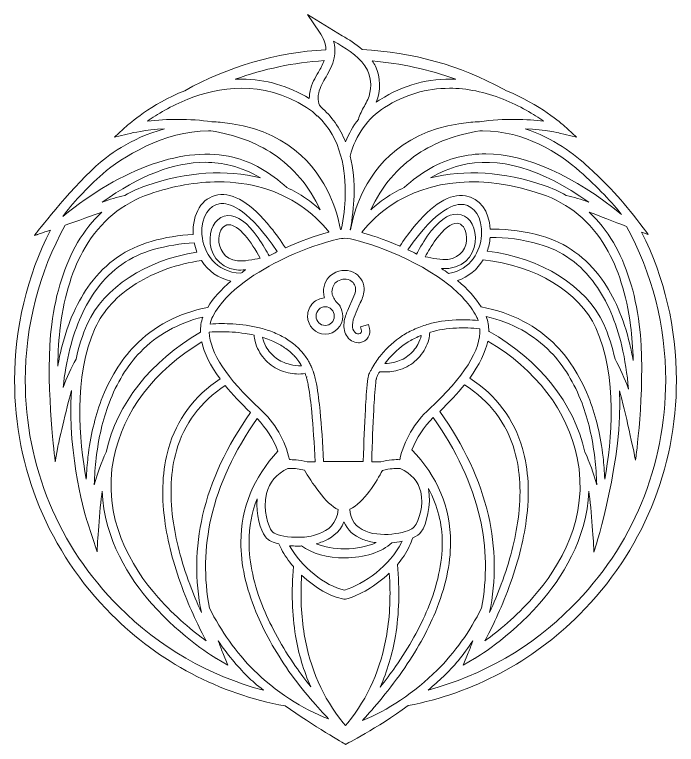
# Model space of a CAD drawing. Header units: millimetres. Extents: x 12 to 1208, y -339 to -12.
# Drawn here: x 12.1 to 296.3, y -338.6 to -25.4 of the extents above; entities that cross this region are included whole.
import ezdxf

# ---------------------------------------------------------------- set-up
doc = ezdxf.new("R2010")
doc.units = ezdxf.units.MM
doc.header["$MEASUREMENT"] = 0
doc.layers.add('Layer 2', color=7, linetype='Continuous')

# ---------------------------------------------------------------- blocks, each defined once
blk = doc.blocks.new('block 2')
at = {"layer": 'Layer 2', "lineweight": 0}
for points, knots in [([(281.35, -118.68), (281.35, -118.68), (284.25, -119.77), (284.25, -119.77), (284.25, -119.77), (283.56, -118.86), (283.56, -118.86), (275.49, -108.2), (270.35, -101.65), (258.63, -90.86), (252.7, -85.41), (243.3, -78.28), (231.38, -74.35), (240.19, -74.79), (246.05, -76.2), (246.11, -76.21), (246.11, -76.21), (253.44, -78), (253.44, -78), (253.44, -78), (247.8, -72.85), (247.8, -72.85), (247.7, -72.76), (237.62, -63.76), (223.29, -58.04), (223.29, -58.04), (222.01, -57.34), (222.01, -57.34), (203.28, -47.15), (182.89, -41.44), (161.4, -40.38), (158.64, -37.96), (155.56, -36.09), (152.84, -34.44), (152.84, -34.44), (137.87, -25.36), (137.87, -25.36), (137.87, -25.36), (143.09, -32.89), (143.09, -32.89), (144.71, -35.23), (145.67, -37.9), (145.8, -40.44), (124.26, -41.69), (103.86, -47.6), (85.18, -58.02), (70.65, -63.8), (60.72, -72.77), (60.62, -72.86), (60.62, -72.86), (54.97, -78), (54.97, -78), (54.97, -78), (62.31, -76.21), (62.31, -76.21), (62.37, -76.2), (67.98, -74.86), (76.42, -74.38), (61.55, -78.54), (51.72, -86.1), (47.04, -90.41), (35.22, -101.28), (21.4, -119.14), (21.27, -119.32), (21.27, -119.32), (20.61, -120.18), (20.61, -120.18), (20.61, -120.18), (21.63, -119.83), (21.63, -119.83), (21.63, -119.83), (24.02, -119.03), (27.48, -117.85), (17.4, -137.61), (12.08, -159.89), (12.08, -182.32), (12.08, -220.28), (26.86, -255.98), (53.71, -282.82), (74.2, -303.31), (99.97, -316.89), (128.23, -322.08), (140.43, -330.52), (153.91, -338.4), (154.05, -338.48), (154.05, -338.48), (154.2, -338.57), (154.2, -338.57), (154.2, -338.57), (154.36, -338.49), (154.36, -338.49), (154.49, -338.42), (167.45, -331.85), (181.14, -321.9), (209.02, -316.58), (234.46, -303.07), (254.71, -282.82), (281.55, -255.98), (296.34, -220.28), (296.34, -182.32), (296.34, -159.89), (291.29, -138.48), (281.35, -118.68)], [0, 0, 0, 0, 1, 1, 1, 2, 2, 2, 3, 3, 3, 4, 4, 4, 5, 5, 5, 6, 6, 6, 7, 7, 7, 8, 8, 8, 9, 9, 9, 10, 10, 10, 11, 11, 11, 12, 12, 12, 13, 13, 13, 14, 14, 14, 15, 15, 15, 16, 16, 16, 17, 17, 17, 18, 18, 18, 19, 19, 19, 20, 20, 20, 21, 21, 21, 22, 22, 22, 23, 23, 23, 24, 24, 24, 25, 25, 25, 26, 26, 26, 27, 27, 27, 28, 28, 28, 29, 29, 29, 30, 30, 30, 31, 31, 31, 32, 32, 32, 33, 33, 33, 34, 34, 34, 34]), ([(163.73, -61.82), (163.32, -62.72), (162.81, -63.68), (162.3, -64.61), (161.33, -66.43), (160.32, -68.31), (159.72, -70.34), (157.49, -73.19), (155.65, -76.44), (154.22, -80.01), (151.81, -73.99), (148.23, -68.94), (143.59, -65), (142.01, -63.3), (142.47, -60.17), (142.74, -58.9), (143.24, -56.53), (144.57, -54.25), (145.85, -52.04), (147.21, -49.7), (148.75, -47.05), (149.36, -43.97), (149.36, -43.97), (149.36, -43.97), (149.36, -43.97), (149.82, -41.65), (149.71, -39.15), (149.05, -36.71), (149.05, -36.71), (150.91, -37.83), (150.91, -37.83), (155.44, -40.58), (161.07, -44), (163.62, -49.28), (165.47, -53.13), (165.51, -57.94), (163.73, -61.82)], [0, 0, 0, 0, 1, 1, 1, 2, 2, 2, 3, 3, 3, 4, 4, 4, 5, 5, 5, 6, 6, 6, 7, 7, 7, 8, 8, 8, 9, 9, 9, 10, 10, 10, 11, 11, 11, 12, 12, 12, 12]), ([(142.57, -50.05), (141.13, -52.52), (139.65, -55.07), (139.01, -58.05), (138.84, -58.86), (138.65, -60.06), (138.66, -61.42), (129.67, -55.87), (119.93, -53.08), (109.61, -53.08), (108.69, -53.08), (107.76, -53.1), (106.83, -53.14), (119.07, -48.66), (131.92, -45.95), (145.07, -45.1), (144.41, -46.88), (143.4, -48.62), (142.57, -50.05)], [0, 0, 0, 0, 1, 1, 1, 2, 2, 2, 3, 3, 3, 4, 4, 4, 5, 5, 5, 6, 6, 6, 6]), ([(169.02, -61.89), (168.48, -62.24), (167.94, -62.6), (167.41, -62.97), (169.44, -58.13), (169.31, -52.27), (167.03, -47.54), (166.67, -46.77), (166.24, -46.03), (165.73, -45.27), (178.03, -46.28), (190.07, -48.93), (201.58, -53.14), (189.95, -52.59), (179.01, -55.52), (169.02, -61.89)], [0, 0, 0, 0, 1, 1, 1, 2, 2, 2, 3, 3, 3, 4, 4, 4, 5, 5, 5, 5]), ([(137.41, -65.2), (138.57, -65.94), (139.71, -66.77), (140.79, -67.67), (140.82, -67.7), (140.85, -67.73), (140.89, -67.77), (140.89, -67.77), (142.07, -68.93), (142.07, -68.93), (142.07, -68.93), (142.15, -68.85), (142.15, -68.85), (152.54, -78.44), (154.38, -92.72), (154.09, -103.05), (153.96, -107.68), (153.39, -112.57), (152.41, -117.57), (152.3, -117.58), (152.2, -117.6), (152.09, -117.61), (151.06, -112.41), (149.51, -107.5), (147.48, -103), (141.61, -90.04), (128.68, -74.07), (100.4, -71.58), (99.2, -71.48), (97.99, -71.41), (96.74, -71.39), (92.11, -70.68), (87.24, -70.33), (82.28, -70.33), (77.86, -70.33), (73.44, -70.6), (69.13, -71.13), (73.23, -68.27), (79.3, -64.53), (86.56, -61.64), (99.27, -56.58), (118.41, -53.09), (137.41, -65.2)], [0, 0, 0, 0, 1, 1, 1, 2, 2, 2, 3, 3, 3, 4, 4, 4, 5, 5, 5, 6, 6, 6, 7, 7, 7, 8, 8, 8, 9, 9, 9, 10, 10, 10, 11, 11, 11, 12, 12, 12, 13, 13, 13, 14, 14, 14, 14]), ([(208.02, -71.58), (179.74, -74.07), (166.81, -90.04), (160.94, -103), (158.89, -107.53), (157.33, -112.49), (156.31, -117.73), (156.28, -117.72), (156.26, -117.72), (156.24, -117.71), (157.19, -112.72), (157.74, -107.83), (157.87, -103.18), (158.04, -97.04), (157.47, -91.29), (156.18, -86.1), (158.68, -76.91), (163.68, -69.88), (171.01, -65.2), (179.57, -59.74), (188.93, -56.98), (198.83, -56.98), (206.33, -56.98), (214.08, -58.55), (221.86, -61.64), (229.12, -64.53), (235.19, -68.27), (239.28, -71.13), (232.49, -70.28), (222.55, -69.74), (211.71, -71.38), (210.42, -71.41), (209.21, -71.48), (208.02, -71.58)], [0, 0, 0, 0, 1, 1, 1, 2, 2, 2, 3, 3, 3, 4, 4, 4, 5, 5, 5, 6, 6, 6, 7, 7, 7, 8, 8, 8, 9, 9, 9, 10, 10, 10, 11, 11, 11, 11]), ([(50.02, -93.65), (57.84, -86.82), (76.2, -75.26), (95.39, -75.26), (95.74, -75.26), (96.09, -75.26), (96.39, -75.27), (106.67, -76.85), (115.69, -80.2), (123.22, -85.22), (131.84, -90.97), (138.61, -99.01), (143.37, -109.12), (141.37, -107.32), (139.26, -105.66), (137.07, -104.17), (134.54, -102.46), (131.83, -100.91), (129, -99.57), (121.94, -93.03), (114.15, -88.65), (105.86, -86.57), (85.71, -81.52), (57.9, -91.24), (32.86, -111.99), (36.56, -106.7), (43.04, -99.74), (50.02, -93.65)], [0, 0, 0, 0, 1, 1, 1, 2, 2, 2, 3, 3, 3, 4, 4, 4, 5, 5, 5, 6, 6, 6, 7, 7, 7, 8, 8, 8, 9, 9, 9, 9]), ([(214.49, -85.12), (210.43, -85.12), (206.42, -85.61), (202.56, -86.57), (194.27, -88.65), (186.48, -93.03), (179.42, -99.57), (176.59, -100.91), (173.88, -102.46), (171.36, -104.17), (169.16, -105.66), (167.05, -107.32), (165.06, -109.12), (169.81, -99.01), (176.58, -90.97), (185.2, -85.22), (192.7, -80.21), (201.7, -76.87), (211.9, -75.28), (211.9, -75.28), (212.22, -75.28), (212.22, -75.28), (212.49, -75.27), (212.77, -75.26), (213.04, -75.26), (231.31, -75.26), (245.86, -84.72), (254.85, -92.66), (262.21, -99.17), (269.27, -106.5), (272.77, -111.19), (252.73, -94.59), (231.59, -85.12), (214.49, -85.12)], [0, 0, 0, 0, 1, 1, 1, 2, 2, 2, 3, 3, 3, 4, 4, 4, 5, 5, 5, 6, 6, 6, 7, 7, 7, 8, 8, 8, 9, 9, 9, 10, 10, 10, 11, 11, 11, 11]), ([(190.73, -95.47), (194.79, -93.01), (199.04, -91.21), (203.4, -90.11), (219.79, -86), (238.38, -91.31), (258.68, -105.89), (255.57, -104.65), (252.32, -103.66), (249, -102.93), (246.01, -101.24), (242.84, -99.81), (239.57, -98.7), (222.23, -92.79), (205.4, -91.68), (190.73, -95.47)], [0, 0, 0, 0, 1, 1, 1, 2, 2, 2, 3, 3, 3, 4, 4, 4, 5, 5, 5, 5]), ([(68.85, -98.7), (65.58, -99.81), (62.4, -101.24), (59.42, -102.93), (56.09, -103.66), (52.85, -104.66), (49.74, -105.89), (65.58, -94.52), (80.43, -88.76), (93.92, -88.76), (97.7, -88.76), (101.44, -89.21), (105.02, -90.11), (109.38, -91.21), (113.63, -93), (117.69, -95.47), (103.02, -91.68), (86.19, -92.79), (68.85, -98.7)], [0, 0, 0, 0, 1, 1, 1, 2, 2, 2, 3, 3, 3, 4, 4, 4, 5, 5, 5, 6, 6, 6, 6]), ([(238.23, -120.33), (231.35, -118.39), (224.43, -117.41), (217.67, -117.41), (217.25, -117.41), (216.83, -117.41), (216.41, -117.42), (215.98, -109.79), (211.73, -104.04), (205.78, -103.08), (199.11, -102), (191.46, -106.74), (183.03, -117.17), (181.19, -119.44), (179.34, -121.98), (177.5, -124.71), (170.25, -121.56), (164.35, -119.74), (161.28, -118.89), (161.28, -118.89), (161.37, -118.6), (161.37, -118.6), (164.82, -114.28), (168.88, -110.51), (173.44, -107.42), (190.62, -95.76), (213.68, -93.97), (238.38, -102.39), (250.16, -106.41), (259.46, -114.1), (266.03, -125.25), (271.34, -134.26), (274.91, -145.55), (276.63, -158.81), (277.25, -163.54), (277.62, -168.57), (277.75, -173.79), (277.33, -171.39), (276.85, -169.05), (276.32, -166.8), (273.69, -155.75), (269.66, -146.39), (264.34, -138.97), (257.62, -129.6), (248.83, -123.33), (238.23, -120.33)], [0, 0, 0, 0, 1, 1, 1, 2, 2, 2, 3, 3, 3, 4, 4, 4, 5, 5, 5, 6, 6, 6, 7, 7, 7, 8, 8, 8, 9, 9, 9, 10, 10, 10, 11, 11, 11, 12, 12, 12, 13, 13, 13, 14, 14, 14, 15, 15, 15, 15]), ([(128.41, -125.46), (126.35, -122.32), (124.25, -119.41), (122.16, -116.82), (113.73, -106.39), (106.07, -101.65), (99.41, -102.73), (92.64, -103.82), (88.3, -110.77), (88.77, -119.69), (82.82, -119.99), (76.76, -121), (70.73, -122.7), (60.14, -125.7), (51.33, -131.83), (44.56, -140.94), (39.19, -148.17), (35.09, -157.25), (32.38, -167.95), (31.71, -170.61), (31.12, -173.37), (30.63, -176.21), (30.69, -170.13), (31.08, -164.3), (31.79, -158.82), (33.51, -145.56), (37.07, -134.27), (42.39, -125.25), (48.95, -114.1), (58.26, -106.41), (70.04, -102.39), (80.23, -98.92), (90.2, -97.16), (99.66, -97.16), (113.07, -97.16), (124.95, -100.61), (134.98, -107.42), (139.54, -110.52), (143.59, -114.27), (147.04, -118.59), (147.04, -118.59), (147.07, -118.7), (147.07, -118.7), (141.46, -120.18), (134.7, -122.63), (128.41, -125.46)], [0, 0, 0, 0, 1, 1, 1, 2, 2, 2, 3, 3, 3, 4, 4, 4, 5, 5, 5, 6, 6, 6, 7, 7, 7, 8, 8, 8, 9, 9, 9, 10, 10, 10, 11, 11, 11, 12, 12, 12, 13, 13, 13, 14, 14, 14, 15, 15, 15, 15]), ([(103.7, -111.63), (99.36, -111.86), (96.2, -115.91), (96.01, -121.48), (95.81, -127.43), (99.25, -133.9), (107.4, -134.91), (108.44, -135.04), (109.78, -135.03), (111.4, -134.87), (110.66, -135.38), (109.93, -135.89), (109.24, -136.4), (98.46, -135.85), (93.1, -127.68), (92.57, -119.81), (92.01, -111.63), (96.03, -107.22), (100, -106.58), (100.41, -106.51), (100.84, -106.47), (101.27, -106.47), (105, -106.47), (113.01, -109.16), (124.91, -127.1), (123.71, -127.69), (122.52, -128.29), (121.35, -128.91), (120.47, -127.19), (118.8, -124.14), (116.67, -121.11), (112.11, -114.6), (107.75, -111.42), (103.7, -111.63)], [0, 0, 0, 0, 1, 1, 1, 2, 2, 2, 3, 3, 3, 4, 4, 4, 5, 5, 5, 6, 6, 6, 7, 7, 7, 8, 8, 8, 9, 9, 9, 10, 10, 10, 11, 11, 11, 11]), ([(198.61, -134.3), (206.76, -133.29), (210.21, -126.82), (210.01, -120.87), (209.82, -115.3), (206.66, -111.25), (202.32, -111.02), (198.26, -110.8), (193.91, -114), (189.35, -120.5), (187.29, -123.43), (185.64, -126.43), (184.75, -128.13), (183.54, -127.51), (182.3, -126.9), (181.05, -126.31), (193.46, -108.06), (201.49, -106.33), (205.19, -106.93), (209.16, -107.57), (213.18, -111.98), (212.62, -120.16), (212.18, -126.65), (208.21, -134.79), (198.49, -136.47), (197.51, -135.75), (196.48, -135.04), (195.42, -134.33), (196.68, -134.42), (197.75, -134.41), (198.61, -134.3)], [0, 0, 0, 0, 1, 1, 1, 2, 2, 2, 3, 3, 3, 4, 4, 4, 5, 5, 5, 6, 6, 6, 7, 7, 7, 8, 8, 8, 9, 9, 9, 10, 10, 10, 10]), ([(33.84, -115.68), (39.04, -113.89), (45.62, -111.6), (49.62, -110.1), (45.61, -113.82), (42.1, -118.23), (39.15, -123.23), (33.57, -132.71), (29.83, -144.51), (28.04, -158.31), (25.06, -181.25), (29.25, -214.78), (29.3, -215.12), (29.3, -215.12), (29.57, -217.32), (29.57, -217.32), (29.57, -217.32), (30.67, -210.84), (30.67, -210.84), (30.71, -210.65), (34.21, -194.46), (36.57, -186.74), (34.5, -215.1), (43.14, -242.55), (43.24, -242.83), (43.24, -242.83), (47.49, -255.98), (47.49, -255.98), (47.49, -255.98), (47.59, -254.22), (47.59, -254.22), (47.6, -254.03), (48.53, -237.6), (49.72, -229.83), (50.48, -250.63), (61.55, -267.49), (70.94, -278.16), (83.99, -292.98), (98.66, -301.68), (98.81, -301.76), (98.81, -301.76), (103.6, -304.57), (103.6, -304.57), (103.6, -304.57), (101.49, -299.32), (101.49, -299.32), (100.81, -297.62), (100.16, -295.89), (99.56, -294.15), (103.31, -299.72), (107.55, -304.87), (112.18, -309.47), (113.89, -311.17), (116.16, -313.13), (118.95, -315.3), (95.61, -309.16), (74.21, -296.82), (56.96, -279.57), (30.98, -253.59), (16.67, -219.06), (16.67, -182.32), (16.67, -158.93), (22.61, -135.89), (33.84, -115.68)], [0, 0, 0, 0, 1, 1, 1, 2, 2, 2, 3, 3, 3, 4, 4, 4, 5, 5, 5, 6, 6, 6, 7, 7, 7, 8, 8, 8, 9, 9, 9, 10, 10, 10, 11, 11, 11, 12, 12, 12, 13, 13, 13, 14, 14, 14, 15, 15, 15, 16, 16, 16, 17, 17, 17, 18, 18, 18, 19, 19, 19, 20, 20, 20, 21, 21, 21, 21]), ([(196.23, -309.48), (200.66, -305.27), (204.8, -300.24), (208.85, -294.17), (208.26, -295.9), (207.61, -297.62), (206.93, -299.32), (206.93, -299.32), (204.81, -304.57), (204.81, -304.57), (204.81, -304.57), (209.61, -301.76), (209.61, -301.76), (209.76, -301.68), (224.31, -293.11), (237.48, -278.16), (246.87, -267.49), (257.93, -250.63), (258.7, -229.83), (259.89, -237.6), (260.82, -254.02), (260.83, -254.21), (260.83, -254.21), (260.93, -256), (260.93, -256), (260.93, -256), (261.47, -254.29), (261.47, -254.29), (261.59, -253.9), (273.64, -215.46), (271.83, -186.76), (274.31, -195.1), (278.35, -214.47), (278.39, -214.68), (278.39, -214.68), (278.78, -216.57), (278.78, -216.57), (278.78, -216.57), (279.04, -214.66), (279.04, -214.66), (279.08, -214.33), (283.38, -181.4), (280.38, -158.31), (278.59, -144.51), (274.85, -132.71), (269.27, -123.23), (266.33, -118.24), (262.82, -113.84), (258.82, -110.12), (263.05, -111.76), (269.69, -114.28), (274.88, -116.24), (285.91, -136.31), (291.74, -159.16), (291.74, -182.32), (291.74, -219.06), (277.43, -253.59), (251.46, -279.57), (234.28, -296.75), (212.96, -309.06), (189.74, -315.23), (192.06, -313.31), (194.23, -311.37), (196.23, -309.48)], [0, 0, 0, 0, 1, 1, 1, 2, 2, 2, 3, 3, 3, 4, 4, 4, 5, 5, 5, 6, 6, 6, 7, 7, 7, 8, 8, 8, 9, 9, 9, 10, 10, 10, 11, 11, 11, 12, 12, 12, 13, 13, 13, 14, 14, 14, 15, 15, 15, 16, 16, 16, 17, 17, 17, 18, 18, 18, 19, 19, 19, 20, 20, 20, 21, 21, 21, 21]), ([(107.86, -131.05), (102.09, -130.33), (99.65, -125.79), (99.79, -121.61), (99.93, -117.57), (102.01, -115.62), (103.89, -115.53), (103.95, -115.52), (104.01, -115.52), (104.07, -115.52), (108.36, -115.52), (113.81, -122.87), (117.56, -129.89), (114.8, -130.49), (110.26, -131.34), (107.86, -131.05)], [0, 0, 0, 0, 1, 1, 1, 2, 2, 2, 3, 3, 3, 4, 4, 4, 5, 5, 5, 5]), ([(193.06, -121.9), (196.46, -117.28), (199.69, -114.8), (202.13, -114.92), (204.01, -115.01), (206.09, -116.96), (206.23, -121), (206.37, -125.18), (203.93, -129.72), (198.16, -130.44), (195.75, -130.73), (191.21, -129.88), (188.46, -129.28), (189.52, -127.3), (191.13, -124.53), (193.06, -121.9)], [0, 0, 0, 0, 1, 1, 1, 2, 2, 2, 3, 3, 3, 4, 4, 4, 5, 5, 5, 5]), ([(210.44, -154.87), (210.75, -155.44), (211.01, -156.04), (211.22, -156.66), (207.88, -156.34), (204.75, -156.25), (201.67, -156.39), (197.31, -156.58), (193.44, -157.17), (189.83, -158.21), (188.13, -158.66), (186.31, -159.31), (184.08, -160.26), (182.14, -161.14), (180.33, -162.11), (178.69, -163.15), (175.18, -165.42), (172.1, -168.19), (169.53, -171.37), (168.26, -172.93), (167.07, -174.65), (166, -176.49), (165.72, -176.96), (165.45, -177.44), (165.16, -177.96), (165.16, -177.96), (165.12, -178.04), (165.12, -178.04), (164.92, -178.4), (164.72, -178.75), (164.5, -179.14), (164.5, -179.14), (164.45, -179.23), (164.45, -179.23), (164.17, -179.83), (164.06, -180.39), (163.97, -180.85), (163.97, -180.85), (163.91, -181.17), (163.91, -181.17), (163.81, -181.76), (163.74, -182.26), (163.68, -182.75), (163.21, -186.65), (162.98, -190.59), (162.76, -194.44), (162.76, -194.44), (162.73, -194.87), (162.73, -194.87), (162.37, -201.59), (162.09, -208.68), (161.85, -217.17), (161.85, -217.17), (144.77, -217.17), (144.77, -217.17), (144.4, -209.13), (143.91, -202.04), (143.28, -195.52), (142.91, -191.76), (142.45, -187.73), (141.72, -183.82), (141.59, -183.04), (141.41, -182.28), (141.24, -181.55), (141.24, -181.55), (141.06, -180.81), (141.06, -180.81), (140.97, -180.45), (140.86, -180.11), (140.76, -179.8), (140.71, -179.65), (140.66, -179.49), (140.59, -179.28), (140.54, -179.13), (140.5, -178.99), (140.45, -178.84), (140.35, -178.53), (140.24, -178.14), (140.06, -177.76), (139.99, -177.59), (139.92, -177.42), (139.85, -177.26), (139.85, -177.26), (139.73, -176.98), (139.73, -176.98), (139.71, -176.91), (139.68, -176.84), (139.65, -176.77), (139.65, -176.77), (139.63, -176.72), (139.63, -176.72), (139.38, -176.13), (139.12, -175.53), (138.79, -174.99), (138.79, -174.99), (138.55, -174.55), (138.55, -174.55), (138.4, -174.25), (138.24, -173.96), (138.01, -173.58), (138.01, -173.58), (137.07, -172.16), (137.07, -172.16), (136.97, -172.01), (136.87, -171.86), (136.71, -171.64), (136.71, -171.64), (135.95, -170.68), (135.95, -170.68), (135.74, -170.43), (135.54, -170.17), (135.3, -169.89), (135.3, -169.89), (135.23, -169.82), (135.23, -169.82), (135.03, -169.62), (134.83, -169.41), (134.63, -169.19), (134.15, -168.68), (133.66, -168.16), (133.15, -167.74), (131.55, -166.25), (129.77, -165.09), (128.23, -164.15), (126.6, -163.19), (124.84, -162.35), (122.85, -161.56), (120.73, -160.76), (118.95, -160.2), (117.27, -159.81), (115.37, -159.33), (113.45, -158.96), (111.56, -158.69), (109.67, -158.42), (107.73, -158.22), (105.8, -158.11), (104.21, -158.02), (102.64, -157.97), (101.14, -157.97), (99.37, -157.97), (97.68, -158.03), (96.01, -158.16), (96.26, -157), (96.66, -155.9), (97.2, -154.87), (103.19, -143.54), (117.02, -135.18), (127.58, -130.16), (139.91, -124.29), (151.08, -121.35), (153.86, -121.35), (158.33, -121.36), (180.67, -127.98), (196.77, -139.98), (196.77, -139.98), (197.4, -140.55), (197.4, -140.55), (197.4, -140.55), (197.51, -140.54), (197.51, -140.54), (203.48, -145.11), (207.84, -149.93), (210.44, -154.87)], [0, 0, 0, 0, 1, 1, 1, 2, 2, 2, 3, 3, 3, 4, 4, 4, 5, 5, 5, 6, 6, 6, 7, 7, 7, 8, 8, 8, 9, 9, 9, 10, 10, 10, 11, 11, 11, 12, 12, 12, 13, 13, 13, 14, 14, 14, 15, 15, 15, 16, 16, 16, 17, 17, 17, 18, 18, 18, 19, 19, 19, 20, 20, 20, 21, 21, 21, 22, 22, 22, 23, 23, 23, 24, 24, 24, 25, 25, 25, 26, 26, 26, 27, 27, 27, 28, 28, 28, 29, 29, 29, 30, 30, 30, 31, 31, 31, 32, 32, 32, 33, 33, 33, 34, 34, 34, 35, 35, 35, 36, 36, 36, 37, 37, 37, 38, 38, 38, 39, 39, 39, 40, 40, 40, 41, 41, 41, 42, 42, 42, 43, 43, 43, 44, 44, 44, 45, 45, 45, 46, 46, 46, 47, 47, 47, 48, 48, 48, 49, 49, 49, 50, 50, 50, 51, 51, 51, 52, 52, 52, 53, 53, 53, 54, 54, 54, 54]), ([(215.05, -126.86), (215.72, -125.01), (216.16, -123.02), (216.35, -121.06), (223.21, -120.92), (230.26, -121.86), (237.29, -123.85), (247.11, -126.62), (255.25, -132.43), (261.49, -141.13), (266.53, -148.16), (270.36, -157.08), (272.88, -167.66), (274.24, -173.41), (275.21, -179.62), (275.74, -186.15), (274.15, -181.51), (272.21, -177.16), (269.96, -173.19), (268.8, -167.76), (267.16, -162.7), (265.1, -158.15), (265.1, -158.15), (265.1, -158.15), (265.1, -158.15), (257.76, -141.95), (238.14, -129.69), (215.05, -126.86)], [0, 0, 0, 0, 1, 1, 1, 2, 2, 2, 3, 3, 3, 4, 4, 4, 5, 5, 5, 6, 6, 6, 7, 7, 7, 8, 8, 8, 9, 9, 9, 9]), ([(35.81, -168.87), (38.4, -158.64), (42.29, -149.99), (47.37, -143.15), (53.66, -134.69), (61.84, -128.99), (71.67, -126.22), (77.54, -124.56), (83.45, -123.58), (89.23, -123.32), (89.51, -124.68), (89.91, -126.01), (90.42, -127.28), (68.41, -130.76), (50.38, -142.56), (43.32, -158.15), (41.26, -162.7), (39.63, -167.75), (38.46, -173.18), (36.32, -176.95), (34.47, -181.07), (32.92, -185.44), (33.52, -179.64), (34.49, -174.08), (35.81, -168.87)], [0, 0, 0, 0, 1, 1, 1, 2, 2, 2, 3, 3, 3, 4, 4, 4, 5, 5, 5, 6, 6, 6, 7, 7, 7, 8, 8, 8, 8]), ([(46.75, -159.8), (50.06, -152.48), (56.15, -145.9), (64.36, -140.78), (72.34, -135.79), (82, -132.39), (92.3, -130.93), (95.17, -135.43), (99.66, -138.53), (105, -139.74), (100.77, -143.34), (97.42, -147.13), (95.04, -151), (82.4, -153.53), (71.83, -159.12), (63.62, -167.61), (57.61, -173.83), (52.8, -181.65), (49.33, -190.86), (46.57, -198.18), (44.64, -206.4), (43.6, -215.27), (43.24, -218.35), (42.99, -221.51), (42.85, -224.68), (39.9, -208.44), (37.17, -180.92), (46.75, -159.8)], [0, 0, 0, 0, 1, 1, 1, 2, 2, 2, 3, 3, 3, 4, 4, 4, 5, 5, 5, 6, 6, 6, 7, 7, 7, 8, 8, 8, 9, 9, 9, 9]), ([(202.34, -139.5), (206.98, -137.94), (210.85, -134.79), (213.33, -130.58), (235.74, -132.97), (254.7, -144.42), (261.67, -159.8), (271.25, -180.93), (268.52, -208.45), (265.57, -224.68), (265.43, -221.51), (265.18, -218.35), (264.82, -215.27), (263.78, -206.4), (261.85, -198.19), (259.09, -190.86), (255.62, -181.65), (250.81, -173.83), (244.8, -167.61), (236.38, -158.91), (225.52, -153.26), (212.5, -150.82), (210.07, -146.93), (206.65, -143.12), (202.34, -139.5)], [0, 0, 0, 0, 1, 1, 1, 2, 2, 2, 3, 3, 3, 4, 4, 4, 5, 5, 5, 6, 6, 6, 7, 7, 7, 8, 8, 8, 8]), ([(164.09, -158.39), (164.09, -158.39), (160.58, -159.41), (160.58, -159.41), (160.58, -159.41), (161.03, -161.06), (161.03, -161.06), (161.08, -161.27), (161.03, -161.52), (160.87, -161.77), (160.66, -162.11), (160.31, -162.37), (159.98, -162.43), (159.2, -162.57), (158.23, -162), (157.72, -161.12), (157.18, -160.19), (157.03, -158.88), (157.29, -157.45), (157.55, -155.99), (158.2, -154.5), (158.82, -153.07), (158.82, -153.07), (160.42, -149.4), (160.42, -149.4), (160.5, -149.22), (160.58, -149.03), (160.67, -148.85), (160.67, -148.85), (160.71, -148.76), (160.71, -148.76), (161.51, -146.97), (162.33, -145.12), (162.19, -142.93), (161.97, -139.76), (160.27, -137.2), (157.51, -135.92), (154.41, -134.48), (150.68, -135.02), (147.76, -137.35), (145.65, -139.03), (144.39, -142.52), (144.83, -145.47), (144.91, -145.99), (145.02, -146.49), (145.16, -146.97), (143.35, -147.04), (141.64, -147.79), (140.3, -149.09), (138.8, -150.56), (137.94, -152.63), (137.94, -154.76), (137.94, -159.06), (141.32, -162.56), (145.48, -162.56), (149.64, -162.56), (153.02, -159.06), (153.02, -154.76), (153.02, -153.23), (152.59, -151.75), (151.77, -150.47), (151.77, -150.47), (151.86, -150.38), (151.86, -150.38), (151.86, -150.38), (151.02, -149.48), (151.02, -149.48), (150.95, -149.4), (150.88, -149.33), (150.82, -149.27), (150.82, -149.27), (150.7, -149.14), (150.7, -149.14), (149.34, -147.67), (148.67, -146.41), (148.44, -144.9), (148.21, -143.34), (148.95, -141.15), (149.99, -140.32), (151.84, -138.85), (154.14, -138.48), (156, -139.35), (157.5, -140.04), (158.43, -141.44), (158.54, -143.19), (158.63, -144.42), (157.99, -145.83), (157.38, -147.21), (157.38, -147.21), (155.49, -151.54), (155.49, -151.54), (154.78, -153.17), (154.04, -154.86), (153.7, -156.77), (153.28, -159.09), (153.59, -161.32), (154.57, -163.03), (155.68, -164.96), (157.71, -166.21), (159.74, -166.21), (160.03, -166.21), (160.31, -166.19), (160.59, -166.14), (161.94, -165.9), (163.2, -165.02), (163.96, -163.78), (164.67, -162.61), (164.88, -161.29), (164.54, -160.05), (164.54, -160.05), (164.09, -158.39), (164.09, -158.39)], [0, 0, 0, 0, 1, 1, 1, 2, 2, 2, 3, 3, 3, 4, 4, 4, 5, 5, 5, 6, 6, 6, 7, 7, 7, 8, 8, 8, 9, 9, 9, 10, 10, 10, 11, 11, 11, 12, 12, 12, 13, 13, 13, 14, 14, 14, 15, 15, 15, 16, 16, 16, 17, 17, 17, 18, 18, 18, 19, 19, 19, 20, 20, 20, 21, 21, 21, 22, 22, 22, 23, 23, 23, 24, 24, 24, 25, 25, 25, 26, 26, 26, 27, 27, 27, 28, 28, 28, 29, 29, 29, 30, 30, 30, 31, 31, 31, 32, 32, 32, 33, 33, 33, 34, 34, 34, 35, 35, 35, 36, 36, 36, 37, 37, 37, 37]), ([(145.48, -150.72), (147.63, -150.72), (149.37, -152.53), (149.37, -154.76), (149.37, -156.99), (147.63, -158.8), (145.48, -158.8), (143.34, -158.8), (141.59, -156.99), (141.59, -154.76), (141.59, -152.53), (143.34, -150.72), (145.48, -150.72)], [0, 0, 0, 0, 1, 1, 1, 2, 2, 2, 3, 3, 3, 4, 4, 4, 4]), ([(91.91, -161.69), (70.54, -174.07), (56.14, -192.33), (51.35, -213.13), (49.37, -217.55), (47.68, -222.24), (46.3, -227.1), (46.41, -223.24), (46.68, -219.42), (47.11, -215.71), (48.12, -207.13), (49.97, -199.22), (52.63, -192.18), (55.92, -183.44), (60.47, -176.04), (66.13, -170.18), (73.22, -162.85), (82.23, -157.81), (92.92, -155.19), (92.19, -157.23), (91.85, -159.41), (91.91, -161.69)], [0, 0, 0, 0, 1, 1, 1, 2, 2, 2, 3, 3, 3, 4, 4, 4, 5, 5, 5, 6, 6, 6, 7, 7, 7, 7]), ([(214.66, -154.99), (225.71, -157.54), (235.01, -162.65), (242.29, -170.18), (247.95, -176.04), (252.49, -183.44), (255.79, -192.18), (258.44, -199.22), (260.3, -207.13), (261.3, -215.7), (261.74, -219.41), (262.01, -223.23), (262.12, -227.1), (260.74, -222.23), (259.05, -217.53), (257.07, -213.11), (252.22, -192.1), (237.59, -173.71), (215.88, -161.33), (215.88, -161.33), (215.75, -161.25), (215.75, -161.25), (215.76, -159.05), (215.39, -156.95), (214.66, -154.99)], [0, 0, 0, 0, 1, 1, 1, 2, 2, 2, 3, 3, 3, 4, 4, 4, 5, 5, 5, 6, 6, 6, 7, 7, 7, 8, 8, 8, 8]), ([(105.6, -161.61), (107.44, -161.73), (109.28, -161.93), (111.08, -162.2), (112.35, -162.39), (113.66, -162.63), (114.97, -162.93), (115.04, -163.83), (115.19, -164.75), (115.41, -165.65), (115.76, -166.98), (116.26, -168.29), (116.92, -169.55), (118.19, -171.99), (120.04, -174.15), (122.26, -175.81), (124.4, -177.38), (126.93, -178.52), (129.58, -179.11), (131.97, -179.65), (134.44, -179.76), (136.9, -179.44), (136.96, -179.59), (137.02, -179.77), (137.08, -179.98), (137.13, -180.16), (137.19, -180.34), (137.22, -180.44), (137.27, -180.6), (137.33, -180.77), (137.39, -180.95), (137.39, -180.95), (137.7, -180.85), (137.7, -180.85), (137.7, -180.85), (137.7, -180.85), (137.7, -180.85), (137.7, -180.85), (137.4, -181), (137.4, -181), (137.48, -181.25), (137.57, -181.49), (137.62, -181.71), (137.68, -181.95), (137.73, -182.18), (137.79, -182.44), (137.96, -183.13), (138.11, -183.78), (138.22, -184.48), (138.93, -188.28), (139.36, -192.21), (139.72, -195.89), (140.33, -202.36), (140.8, -209.38), (141.15, -217.32), (141.15, -217.32), (137.75, -217.32), (137.75, -217.32), (134.04, -216.38), (131.23, -216.34), (130.14, -216.37), (128.3, -208.06), (123.89, -200.51), (117.38, -194.52), (103.24, -181.52), (95.95, -170.46), (95.71, -161.64), (98.83, -161.4), (102.07, -161.39), (105.6, -161.61)], [0, 0, 0, 0, 1, 1, 1, 2, 2, 2, 3, 3, 3, 4, 4, 4, 5, 5, 5, 6, 6, 6, 7, 7, 7, 8, 8, 8, 9, 9, 9, 10, 10, 10, 11, 11, 11, 12, 12, 12, 13, 13, 13, 14, 14, 14, 15, 15, 15, 16, 16, 16, 17, 17, 17, 18, 18, 18, 19, 19, 19, 20, 20, 20, 21, 21, 21, 22, 22, 22, 23, 23, 23, 23]), ([(169.34, -217.32), (169.34, -217.32), (165.47, -217.32), (165.47, -217.32), (165.7, -208.82), (165.97, -201.74), (166.31, -195.08), (166.31, -195.08), (166.34, -194.65), (166.34, -194.65), (166.55, -190.87), (166.77, -186.97), (167.21, -183.2), (167.26, -182.78), (167.33, -182.33), (167.41, -181.84), (167.41, -181.84), (167.45, -181.62), (167.45, -181.62), (167.5, -181.36), (167.56, -181.04), (167.61, -180.91), (167.84, -180.52), (168.06, -180.13), (168.29, -179.71), (168.49, -179.34), (168.69, -178.98), (168.9, -178.61), (171.23, -178.87), (173.53, -178.73), (175.77, -178.23), (178.41, -177.65), (180.95, -176.5), (183.1, -174.92), (185.31, -173.27), (187.16, -171.11), (188.43, -168.67), (189.09, -167.41), (189.59, -166.1), (189.93, -164.76), (190.18, -163.77), (190.33, -162.77), (190.4, -161.77), (190.4, -161.77), (190.75, -161.66), (190.75, -161.66), (194.11, -160.67), (197.73, -160.09), (201.82, -159.89), (205.05, -159.73), (208.35, -159.83), (211.92, -160.19), (212.48, -169.11), (205.01, -180.97), (190.27, -194.52), (183.74, -200.52), (179.33, -208.08), (177.5, -216.4), (175.82, -216.27), (172.8, -216.44), (169.34, -217.32)], [0, 0, 0, 0, 1, 1, 1, 2, 2, 2, 3, 3, 3, 4, 4, 4, 5, 5, 5, 6, 6, 6, 7, 7, 7, 8, 8, 8, 9, 9, 9, 10, 10, 10, 11, 11, 11, 12, 12, 12, 13, 13, 13, 14, 14, 14, 15, 15, 15, 16, 16, 16, 17, 17, 17, 18, 18, 18, 19, 19, 19, 20, 20, 20, 20]), ([(73.74, -275.54), (62.14, -262.36), (49.42, -241.26), (54.68, -215.58), (58.77, -195.66), (72.17, -178.02), (92.44, -165.87), (93.5, -170.69), (96.17, -176.01), (100.36, -181.68), (89.19, -189.13), (81.73, -199.19), (78.17, -211.59), (75.58, -220.61), (75.04, -230.96), (76.56, -242.33), (77.77, -251.36), (80.28, -261.06), (84.01, -271.17), (87.51, -280.65), (91.44, -288.7), (94.33, -294.11), (88.76, -290.09), (81.01, -283.8), (73.74, -275.54)], [0, 0, 0, 0, 1, 1, 1, 2, 2, 2, 3, 3, 3, 4, 4, 4, 5, 5, 5, 6, 6, 6, 7, 7, 7, 8, 8, 8, 8]), ([(118.57, -163.87), (119.49, -164.16), (120.49, -164.5), (121.62, -164.93), (123.42, -165.65), (125.01, -166.42), (126.46, -167.27), (127.83, -168.11), (129.42, -169.15), (130.86, -170.5), (131.28, -170.85), (131.68, -171.28), (132.11, -171.73), (132.11, -171.73), (132.16, -171.78), (132.16, -171.78), (132.34, -171.98), (132.52, -172.17), (132.69, -172.34), (132.87, -172.56), (133.04, -172.77), (133.22, -172.99), (133.22, -172.99), (133.93, -173.87), (133.93, -173.87), (134, -173.97), (134.06, -174.08), (134.15, -174.2), (134.15, -174.2), (135.03, -175.52), (135.03, -175.52), (135.12, -175.69), (135.22, -175.87), (135.32, -176.06), (133.65, -176.09), (131.98, -175.91), (130.37, -175.52), (128.11, -174.97), (126.1, -174.03), (124.37, -172.75), (122.64, -171.48), (121.14, -169.76), (120.05, -167.77), (119.38, -166.55), (118.87, -165.21), (118.57, -163.87)], [0, 0, 0, 0, 1, 1, 1, 2, 2, 2, 3, 3, 3, 4, 4, 4, 5, 5, 5, 6, 6, 6, 7, 7, 7, 8, 8, 8, 9, 9, 9, 10, 10, 10, 11, 11, 11, 12, 12, 12, 13, 13, 13, 14, 14, 14, 15, 15, 15, 15]), ([(171.13, -175.17), (171.51, -174.64), (171.88, -174.16), (172.25, -173.7), (174.58, -170.81), (177.37, -168.29), (180.55, -166.22), (182.04, -165.27), (183.69, -164.38), (185.42, -163.58), (185.69, -163.48), (185.95, -163.37), (186.21, -163.26), (186.21, -163.26), (186.27, -163.23), (186.27, -163.23), (186.43, -163.16), (186.6, -163.1), (186.76, -163.03), (186.46, -164.37), (185.97, -165.66), (185.3, -166.89), (184.2, -168.88), (182.7, -170.6), (180.96, -171.88), (179.25, -173.16), (177.24, -174.09), (174.98, -174.64), (173.73, -174.94), (172.44, -175.12), (171.13, -175.17)], [0, 0, 0, 0, 1, 1, 1, 2, 2, 2, 3, 3, 3, 4, 4, 4, 5, 5, 5, 6, 6, 6, 7, 7, 7, 8, 8, 8, 9, 9, 9, 10, 10, 10, 10]), ([(231.86, -242.33), (233.38, -230.96), (232.84, -220.62), (230.25, -211.58), (226.64, -199), (219, -188.82), (207.54, -181.34), (211.71, -175.63), (214.32, -170.3), (215.3, -165.46), (235.96, -177.63), (249.6, -195.42), (253.74, -215.58), (259, -241.26), (246.28, -262.36), (234.68, -275.54), (227.41, -283.79), (219.66, -290.08), (214.09, -294.11), (216.98, -288.7), (220.91, -280.65), (224.41, -271.17), (228.14, -261.06), (230.65, -251.36), (231.86, -242.33)], [0, 0, 0, 0, 1, 1, 1, 2, 2, 2, 3, 3, 3, 4, 4, 4, 5, 5, 5, 6, 6, 6, 7, 7, 7, 8, 8, 8, 8]), ([(137.14, -179.14), (137.14, -179.14), (137.14, -179.14), (137.14, -179.14), (137.14, -179.14), (137.14, -179.14), (137.14, -179.14), (137.14, -179.14), (137.14, -179.14), (137.14, -179.14)], [0, 0, 0, 0, 1, 1, 1, 2, 2, 2, 3, 3, 3, 3]), ([(81.57, -212.62), (84.91, -200.98), (91.97, -191.53), (102.58, -184.55), (105.59, -188.26), (109.25, -192.15), (113.45, -196.11), (103.2, -210.52), (96.27, -225.39), (92.85, -240.31), (89.68, -254.1), (89.5, -268.09), (92.3, -281.94), (90.45, -277.88), (88.78, -273.83), (87.32, -269.87), (83.68, -260.02), (81.24, -250.59), (80.07, -241.84), (78.62, -230.98), (79.12, -221.15), (81.57, -212.62)], [0, 0, 0, 0, 1, 1, 1, 2, 2, 2, 3, 3, 3, 4, 4, 4, 5, 5, 5, 6, 6, 6, 7, 7, 7, 7]), ([(215.57, -240.31), (212.11, -225.24), (205.08, -210.22), (194.66, -195.68), (198.79, -191.75), (202.38, -187.9), (205.34, -184.22), (216.22, -191.24), (223.46, -200.79), (226.85, -212.62), (229.3, -221.15), (229.8, -230.98), (228.35, -241.84), (227.18, -250.59), (224.74, -260.02), (221.1, -269.87), (219.64, -273.84), (217.96, -277.89), (216.12, -281.94), (218.92, -268.09), (218.74, -254.1), (215.57, -240.31)], [0, 0, 0, 0, 1, 1, 1, 2, 2, 2, 3, 3, 3, 4, 4, 4, 5, 5, 5, 6, 6, 6, 7, 7, 7, 7]), ([(96.53, -241.21), (99.81, -226.92), (106.44, -212.64), (116.25, -198.77), (120.21, -202.79), (123.28, -207.61), (125.14, -212.76), (114.64, -224), (109.3, -237.12), (109.27, -251.75), (109.25, -261.13), (111.43, -271.2), (115.74, -281.67), (119.16, -289.98), (123.93, -298.57), (129.92, -307.21), (135.57, -315.36), (142.85, -323.23), (146.97, -327.65), (135.79, -323.42), (123.86, -315.65), (114.81, -306.67), (107.3, -299.21), (100.73, -290.02), (95.8, -280.09), (93.33, -267.16), (93.57, -254.08), (96.53, -241.21)], [0, 0, 0, 0, 1, 1, 1, 2, 2, 2, 3, 3, 3, 4, 4, 4, 5, 5, 5, 6, 6, 6, 7, 7, 7, 8, 8, 8, 9, 9, 9, 9]), ([(178.56, -307.27), (184.57, -298.65), (189.36, -290.07), (192.8, -281.76), (197.13, -271.31), (199.33, -261.26), (199.32, -251.88), (199.31, -236.93), (193.73, -223.56), (182.73, -212.14), (184.67, -207.04), (187.82, -202.27), (191.85, -198.32), (201.83, -212.34), (208.58, -226.77), (211.89, -241.21), (214.85, -254.08), (215.09, -267.17), (212.62, -280.1), (207.69, -290.03), (201.12, -299.21), (193.61, -306.67), (183.97, -316.23), (172.05, -324.24), (161.46, -328.29), (164.44, -325.05), (172.24, -316.33), (178.56, -307.27)], [0, 0, 0, 0, 1, 1, 1, 2, 2, 2, 3, 3, 3, 4, 4, 4, 5, 5, 5, 6, 6, 6, 7, 7, 7, 8, 8, 8, 9, 9, 9, 9]), ([(120.31, -230.96), (121.51, -226.04), (124.57, -222.41), (129.39, -220.18), (129.47, -220.16), (129.82, -220.1), (130.57, -220.1), (132.29, -220.1), (134.55, -220.4), (136.64, -220.91), (139.28, -225.4), (145.78, -235.66), (151.06, -237.78), (150.64, -243.88), (146.48, -246.76), (143.04, -248.1), (140.81, -248.98), (138.27, -249.5), (135.51, -249.68), (135.51, -249.68), (130.99, -249.64), (130.99, -249.64), (126.27, -249.26), (123.25, -247.98), (122.69, -247.24), (121.02, -244.99), (118.61, -237.9), (120.31, -230.96)], [0, 0, 0, 0, 1, 1, 1, 2, 2, 2, 3, 3, 3, 4, 4, 4, 5, 5, 5, 6, 6, 6, 7, 7, 7, 8, 8, 8, 9, 9, 9, 9]), ([(156.03, -237.58), (162.19, -235.06), (167.81, -225.28), (170.03, -221.02), (173.3, -220.16), (175.81, -220.1), (176.51, -220.1), (177.22, -220.1), (177.57, -220.15), (177.68, -220.17), (182.47, -222.38), (185.44, -225.74), (186.52, -230.15), (187.96, -236.01), (185.75, -242.49), (183.73, -245.21), (182.11, -247.39), (170.81, -250.18), (162.92, -247.1), (158.65, -245.43), (156.27, -242.14), (156.03, -237.58)], [0, 0, 0, 0, 1, 1, 1, 2, 2, 2, 3, 3, 3, 4, 4, 4, 5, 5, 5, 6, 6, 6, 7, 7, 7, 7]), ([(176.5, -261.38), (178.62, -258.88), (180.33, -256.29), (181.59, -253.7), (182.19, -252.46), (182.69, -251.19), (183.07, -249.93), (184.76, -249.2), (185.95, -248.38), (186.62, -247.49), (189.13, -244.1), (191.05, -235.76), (189.91, -228.73), (189.91, -228.72), (189.91, -228.72), (189.91, -228.71), (193.8, -236.26), (195.78, -244.05), (195.78, -251.89), (195.79, -260.76), (193.69, -270.33), (189.55, -280.33), (186.21, -288.39), (181.55, -296.74), (175.69, -305.14), (173.61, -308.12), (171.39, -311.09), (169.07, -314.01), (172.14, -307.19), (174.35, -299.81), (175.66, -292.03), (177.24, -282.52), (177.53, -272.21), (176.5, -261.38)], [0, 0, 0, 0, 1, 1, 1, 2, 2, 2, 3, 3, 3, 4, 4, 4, 5, 5, 5, 6, 6, 6, 7, 7, 7, 8, 8, 8, 9, 9, 9, 10, 10, 10, 11, 11, 11, 11]), ([(132.8, -305.09), (126.96, -296.68), (122.32, -288.32), (119, -280.25), (114.87, -270.23), (112.79, -260.64), (112.81, -251.75), (112.82, -245.25), (113.98, -239), (116.26, -233.14), (115.59, -239.82), (117.7, -246.68), (119.8, -249.51), (120.99, -251.11), (123.58, -252.04), (125.6, -252.55), (125.93, -253.32), (126.3, -254.09), (126.7, -254.84), (128.02, -257.33), (129.75, -259.83), (131.85, -262.25), (130.91, -272.77), (131.22, -282.79), (132.76, -292.03), (134.05, -299.73), (136.23, -307.04), (139.26, -313.8), (137, -310.94), (134.83, -308.02), (132.8, -305.09)], [0, 0, 0, 0, 1, 1, 1, 2, 2, 2, 3, 3, 3, 4, 4, 4, 5, 5, 5, 6, 6, 6, 7, 7, 7, 8, 8, 8, 9, 9, 9, 10, 10, 10, 10]), ([(153.56, -243.1), (155.01, -246.51), (157.78, -249.09), (161.63, -250.6), (163.36, -251.27), (165.28, -251.74), (167.35, -251.99), (163.71, -253.67), (158.88, -254.62), (153.89, -254.62), (149.42, -254.62), (145.1, -253.86), (141.6, -252.48), (142.55, -252.23), (143.47, -251.94), (144.33, -251.6), (147.5, -250.37), (151.59, -247.9), (153.56, -243.1)], [0, 0, 0, 0, 1, 1, 1, 2, 2, 2, 3, 3, 3, 4, 4, 4, 5, 5, 5, 6, 6, 6, 6]), ([(133.49, -253.45), (134.06, -253.45), (134.66, -253.44), (135.27, -253.41), (139.63, -256.61), (146.58, -258.52), (153.89, -258.52), (162.26, -258.52), (169.99, -256.04), (174.1, -252.05), (175.6, -251.92), (177.07, -251.69), (178.48, -251.37), (178.39, -251.57), (178.3, -251.76), (178.21, -251.95), (173.46, -261.75), (162.05, -269.99), (153.73, -272.33), (145.5, -270.62), (135.03, -262.15), (130.2, -253.31), (131.28, -253.4), (132.38, -253.45), (133.49, -253.45)], [0, 0, 0, 0, 1, 1, 1, 2, 2, 2, 3, 3, 3, 4, 4, 4, 5, 5, 5, 6, 6, 6, 7, 7, 7, 8, 8, 8, 8]), ([(135.36, -265.93), (141.18, -271.46), (147.75, -275.2), (153.5, -276.25), (153.5, -276.25), (153.96, -276.29), (153.96, -276.29), (153.96, -276.29), (154.27, -276.21), (154.27, -276.21), (160.37, -274.62), (167.32, -270.47), (173.01, -265.07), (173.66, -274.34), (173.29, -283.19), (171.92, -291.37), (169.5, -305.89), (163.88, -318.63), (155.23, -329.26), (155.23, -329.26), (154.21, -330.52), (154.21, -330.52), (154.21, -330.52), (153.19, -329.26), (153.19, -329.26), (144.54, -318.63), (138.92, -305.88), (136.49, -291.37), (135.17, -283.45), (134.79, -274.9), (135.36, -265.93)], [0, 0, 0, 0, 1, 1, 1, 2, 2, 2, 3, 3, 3, 4, 4, 4, 5, 5, 5, 6, 6, 6, 7, 7, 7, 8, 8, 8, 9, 9, 9, 10, 10, 10, 10])]:
    blk.add_open_spline(points, degree=3, knots=knots, dxfattribs=at)

msp = doc.modelspace()

# ---------------------------------------------------------------- block references
at = {"layer": 'Layer 2'}
msp.add_blockref('block 2', (0, 0), dxfattribs=at)

doc.saveas('drawing.dxf')
